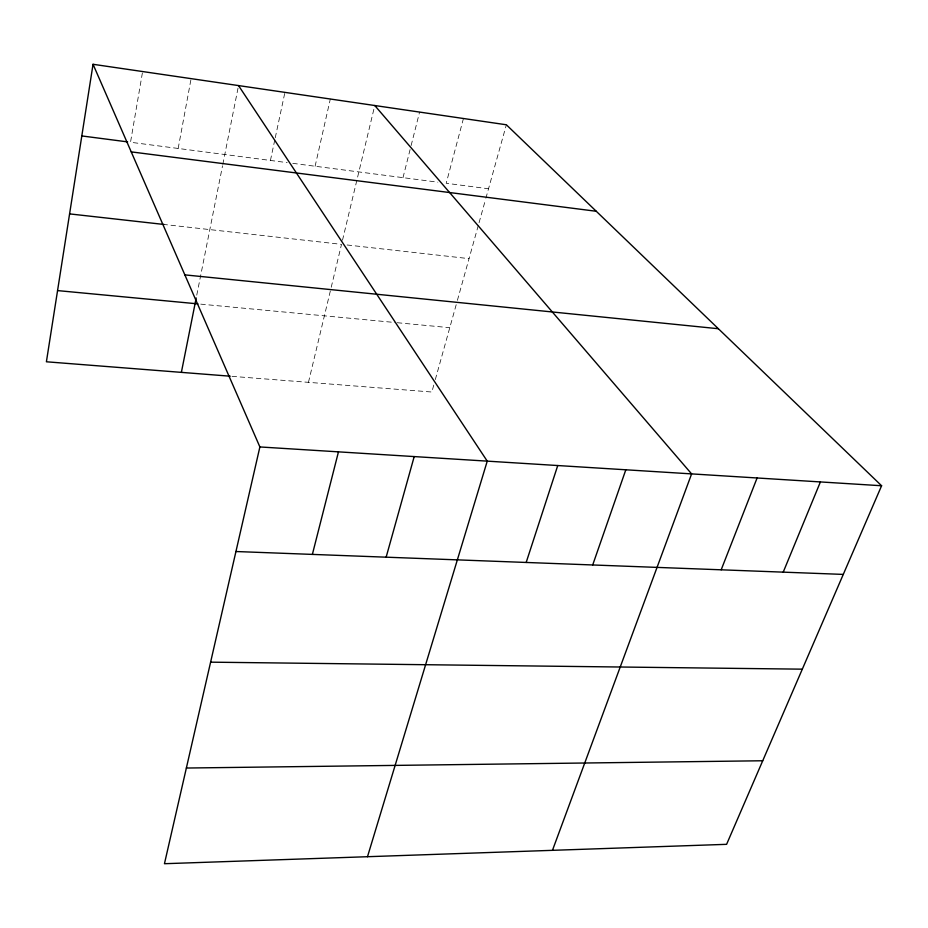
<?xml version="1.0" encoding="UTF-8"?>
<svg xmlns="http://www.w3.org/2000/svg" width="928" height="928" viewBox="0 0 928 928"><rect width="100%" height="100%" fill="white"/><g stroke="black" fill="none" stroke-linecap="round" stroke-linejoin="round"><path stroke-width="0.7" stroke-dasharray="4.64 3.48" d="M142.378 72.952L130.512 142.262L287.181 162.62M178.164 148.457L191.11 78.636M196.759 295.162L222.546 165.764M222.824 164.349L238.252 86.988M270.431 160.44L274.955 139.165M275.256 137.75L284.919 92.371M315.102 166.24L330.322 99.018M308.456 382.348L330.902 288.631M331.226 287.274L341.516 244.354L164.07 224.472M342.502 240.213L374.761 105.514M402.996 177.654L410.756 146.96M411.116 145.568L419.584 112.079M463.443 118.494L446.206 183.268L488.522 188.767M433.77 385.097L431.845 392.022L230.225 376.2M435.313 379.564L457.028 301.728M457.4 300.359L478.686 224.066M479.057 222.708L485.495 199.624M485.878 198.267L506.363 124.781M200.75 304.14L395.85 322.584M397.3 322.724L449.778 327.688M347.107 244.98L469.034 258.634M292.772 163.34L437.842 182.178"/><path stroke-width="1.39" d="M93.044 64.287L259.886 446.948L164.453 863.713L726.601 844.329L881.6 485.75L506.363 124.781L93.044 64.287L46.4 361.781L230.225 376.2M181.378 372.372L196.202 297.969M312.376 554.399L338.465 451.855M386.141 557.183L414.201 456.576M367.488 856.718L487.246 461.135L238.531 85.573M526.176 562.461L557.74 465.543M592.702 564.966L625.82 469.788M552.462 850.338L691.604 473.895L374.761 105.514M721.184 569.804L757.097 477.978M783.22 572.147L820.398 481.934M186.366 768.036L762.723 760.763M210.61 662.163L802.314 669.169M235.944 551.522L843.274 574.409M259.886 446.948L881.6 485.75M57.559 290.592L197.919 303.874M184.869 274.874L718.388 328.732M69.588 213.892L164.07 224.472M131.242 151.879L596.275 211.271M81.815 135.94L127.646 141.891"/></g></svg>
